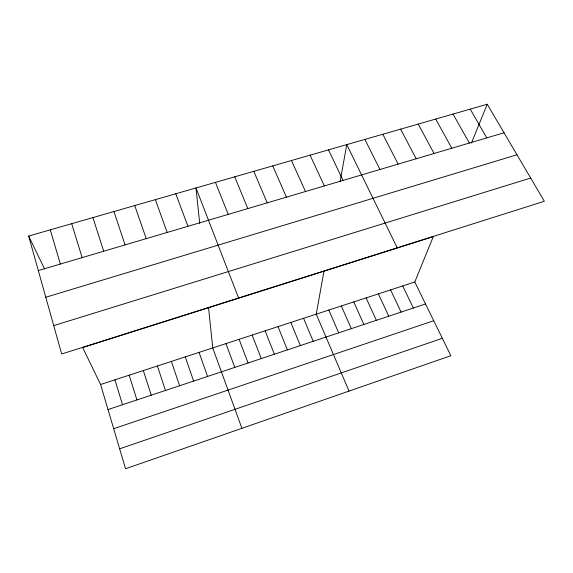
<?xml version="1.0" encoding="UTF-8"?>
<svg xmlns="http://www.w3.org/2000/svg" width="573" height="573" viewBox="0 0 573 573"><rect width="100%" height="100%" fill="white"/><g stroke="black" fill="none" stroke-linecap="round" stroke-linejoin="round"><path stroke-width="0.86" d="M323.967 271.201L316.224 314.162L349.029 391.094M340.118 181.519L346.765 144.618L397.211 247.823M414.78 282.009L433.288 236.606L82.684 347.553L100.59 384.504L125.544 468.757L450.844 355.711L414.78 282.009L100.59 384.504M471.414 143.078L487.243 104.243L544.35 201.273L61.676 353.985L28.65 236.055L487.243 104.243M119.642 448.817L442.327 338.314M113.676 428.69L433.725 320.722M108.011 409.552L425.524 303.969M53.726 325.607L530.677 178.045M45.79 297.258L516.982 154.767M38.312 270.571L504.039 132.778M470.211 109.135L486.778 137.885M453.035 114.07L469.366 143.042M435.702 119.055L451.796 148.235M418.226 124.076L434.069 153.478M400.599 129.147L416.191 158.771M382.807 134.261L398.149 164.107M364.865 139.418L379.949 169.493M28.65 236.055L44.601 268.966M402.719 285.948L413.348 308.016M328.508 149.868L343.048 180.409M390.585 289.902L401.093 312.092M378.381 293.885L388.766 316.189M310.086 155.161L324.354 185.946M366.097 297.896L376.361 320.314M291.492 160.504L305.481 191.525M353.742 301.921L363.884 324.461M341.315 305.975L351.335 328.637M272.741 165.898L286.436 197.162M328.809 310.057L338.7 332.841M253.81 171.334L267.219 202.849M303.568 318.294L313.202 341.315M234.715 176.828L247.823 208.586M290.833 322.449L300.338 345.598M278.02 326.624L287.388 349.902M215.448 182.364L228.247 214.381M265.127 330.829L274.36 354.236M238.59 298.01L195.995 187.951L199.712 223.441M252.156 335.062L261.252 358.591M239.099 339.323L248.059 362.981M175.775 193.767L187.937 226.306M225.963 343.607L234.78 367.393M241.906 428.325L212.748 347.918L208.543 307.73M155.355 199.633L167.18 232.445M199.046 352.388L207.569 376.44M134.741 205.564L146.23 238.64M185.258 356.886L193.624 381.081M171.37 361.413L179.593 385.744M113.934 211.544L125.072 244.9M157.403 365.975L165.468 390.442M143.336 370.559L151.243 395.169M92.919 217.582L103.699 251.225M129.183 375.179L136.926 399.933M71.704 223.678L82.125 257.614M114.937 379.827L122.515 404.724M50.281 229.837L60.33 264.06"/></g></svg>
